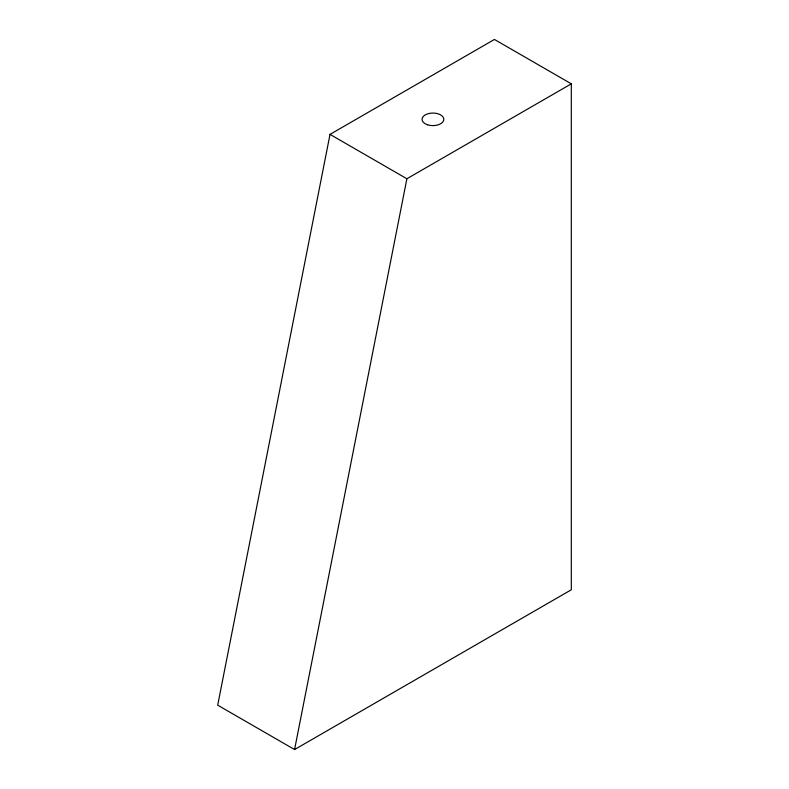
<?xml version="1.0" encoding="UTF-8"?>
<svg xmlns="http://www.w3.org/2000/svg" width="789" height="789" viewBox="0 0 789 789"><rect width="100%" height="100%" fill="white"/><g stroke="black" fill="none" stroke-linecap="round" stroke-linejoin="round"><path stroke-width="1.18" d="M330.019 134.377L217.695 705.169L294.573 749.55L571.305 589.778L571.305 83.831L494.427 39.45L330.019 134.377L406.887 178.758L571.305 83.831M294.573 749.55L406.887 178.758M427.5 124.77A10.868 6.273 0 0 0 443.803 119.336A10.868 6.273 0 0 0 427.5 113.902A10.868 6.273 0 0 0 427.5 124.77"/></g></svg>
